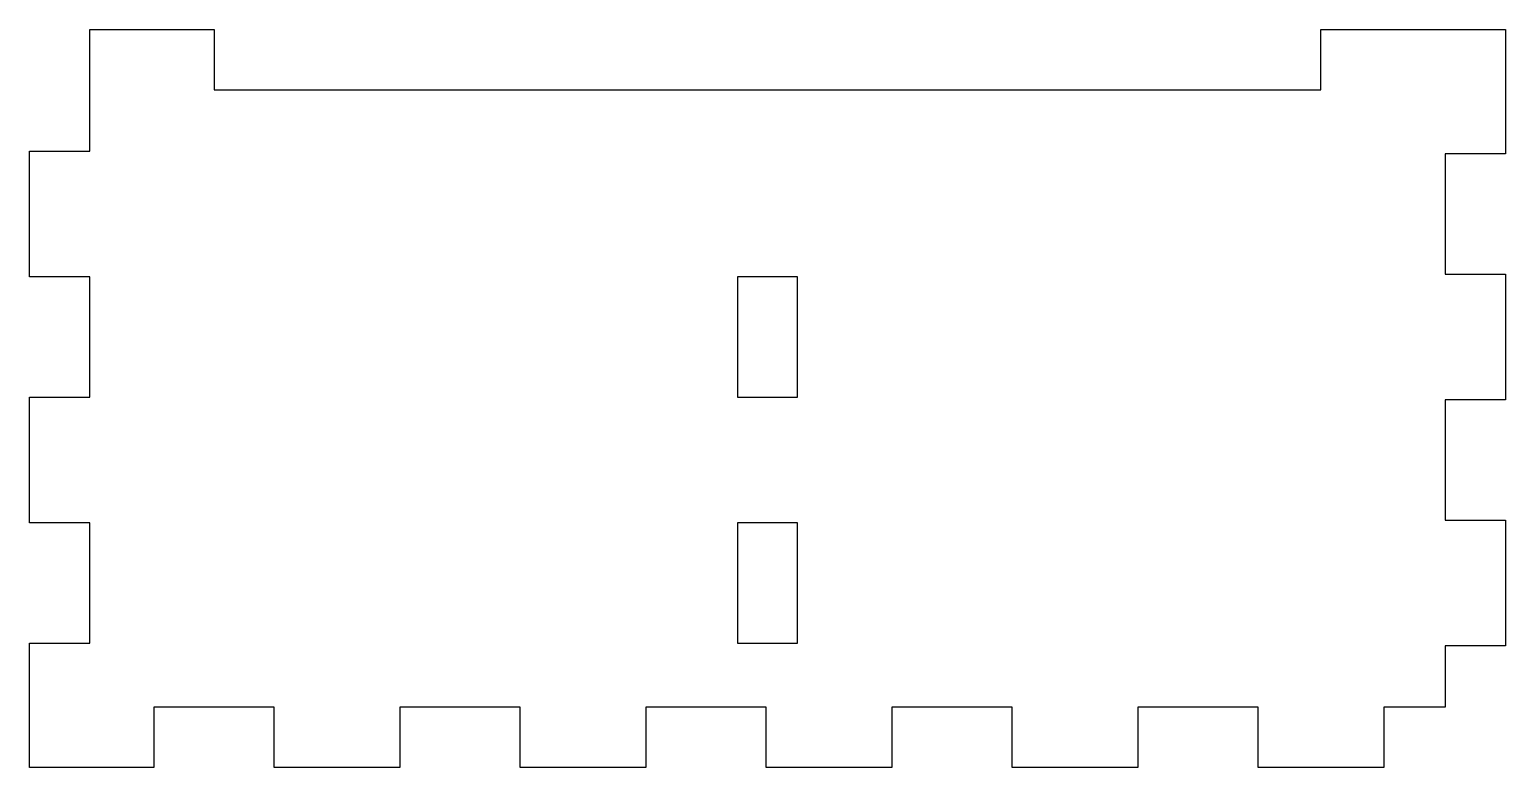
# Model space of a CAD drawing. Header units: millimetres. Extents: x 0 to 120, y 0 to 60.
import ezdxf

# ---------------------------------------------------------------- set-up
doc = ezdxf.new("R2010")
doc.units = ezdxf.units.MM

msp = doc.modelspace()

# ---------------------------------------------------------------- linework, layer by layer
at = {"color": 0}
for points in [[(115.1, 49.89), (115.1, 40.11), (120, 40.11), (120, 29.89), (115.1, 29.89), (115.1, 20.11), (120, 20.11), (120, 9.89), (115.1, 9.89), (115.1, 4.9), (110.11, 4.9), (110.11, 0), (99.89, 0), (99.89, 4.9), (90.11, 4.9), (90.11, 0), (79.89, 0), (79.89, 4.9), (70.11, 4.9), (70.11, 0), (59.89, 0), (59.89, 4.9), (50.11, 4.9), (50.11, 0), (39.89, 0), (39.89, 4.9), (30.11, 4.9), (30.11, 0), (19.89, 0), (19.89, 4.9), (10.11, 4.9), (10.11, 0), (0, 0), (0, 10.11), (4.9, 10.11), (4.9, 19.89), (0, 19.89), (0, 30.11), (4.9, 30.11), (4.9, 39.89), (0, 39.89), (0, 50.11), (4.9, 50.11), (4.9, 60), (15, 60), (15, 55.1), (105, 55.1), (105, 60), (120, 60), (120, 49.89), (115.1, 49.89)], [(57.55, 30.11), (62.45, 30.11), (62.45, 39.89), (57.55, 39.89), (57.55, 30.11)], [(57.55, 10.11), (62.45, 10.11), (62.45, 19.89), (57.55, 19.89), (57.55, 10.11)]]:
    msp.add_lwpolyline(points, dxfattribs=at)

doc.saveas('drawing.dxf')
